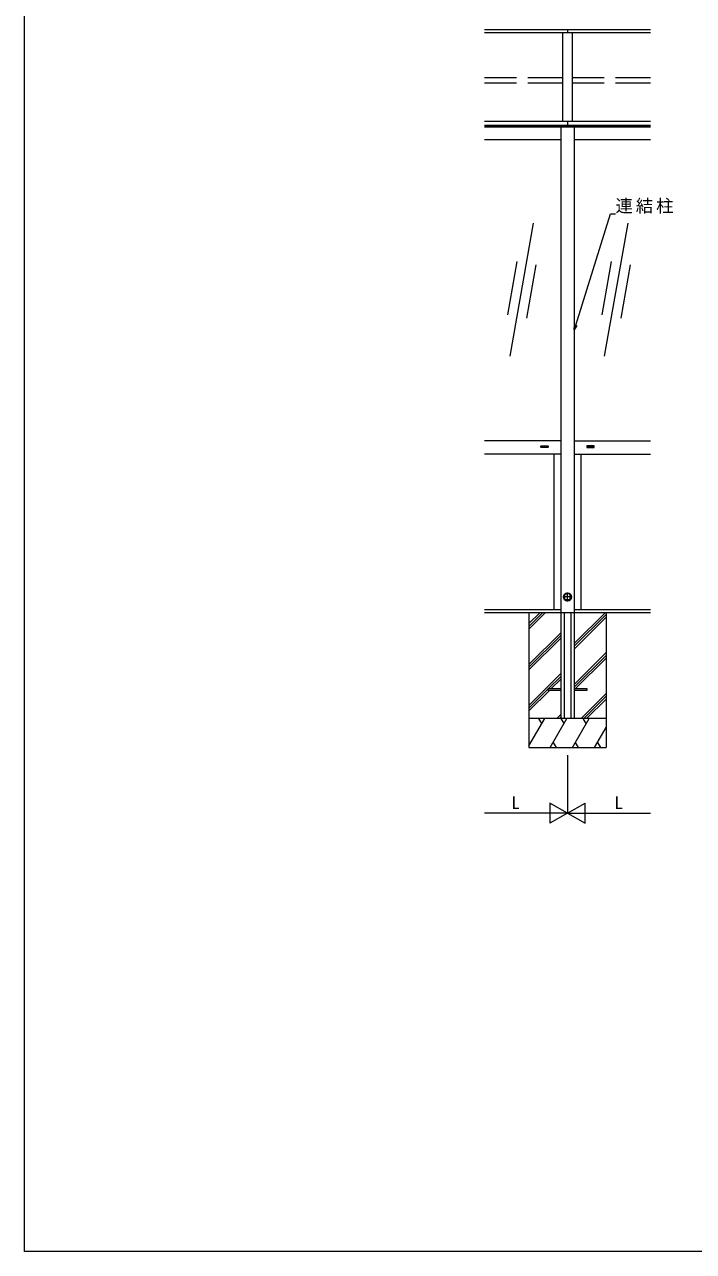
# Model space of a CAD drawing. Units: millimetres, scale not verified. Extents: x -7920 to 7920, y -12800 to 12777.
# Drawn here: x -7920 to -4450, y -12800 to -6438 of the extents above; entities that cross this region are included whole.
import ezdxf
from ezdxf.enums import TextEntityAlignment as Align

# ---------------------------------------------------------------- set-up
doc = ezdxf.new("R2010")
doc.units = ezdxf.units.MM
doc.header["$LTSCALE"] = 60
doc.linetypes.add('USER1', pattern=[4, 3, -1])
doc.linetypes.add('USER2', pattern=[13, 10, -1, 1, -1])
for name, color, linetype, lineweight in [('0-2_YKK_ZWAK', 7, 'Continuous', 18), ('0-3_YKK_A1', 4, 'Continuous', 18), ('0-4_YKK_D', 6, 'Continuous', 18), ('0-5_YKK_Z1', 7, 'Continuous', 18)]:
    doc.layers.add(name, color=color, linetype=linetype, lineweight=lineweight)
doc.styles.add('ＭＳ ゴシック', font='')
doc.styles.get('ＭＳ ゴシック').set_extended_font_data('MS Gothic')

msp = doc.modelspace()

# ---------------------------------------------------------------- linework, layer by layer
at = {"layer": '0-2_YKK_ZWAK'}
for p, q in [((-7920, -12800), (-7920, 12160)), ((7920, -12800), (-7920, -12800))]:
    msp.add_line(p, q, dxfattribs=at)
at = {"layer": '0-3_YKK_A1'}
for p, q in [((-4673.34, -6464.76), (-5533.34, -6464.76)), ((-4673.34, -6480.77), (-5533.34, -6480.77)), ((-5128.34, -6480.77), (-5128.34, -6938.13)), ((-5103.34, -6464.76), (-5103.34, -6480.77)), ((-5078.34, -6480.77), (-5078.34, -6938.13)), ((-5533.34, -6938.13), (-4673.34, -6938.13)), ((-4673.34, -6961), (-5533.34, -6961)), ((-4673.34, -6965), (-5533.34, -6965)), ((-4673.34, -6969), (-5533.34, -6969)), ((-5138.34, -6969), (-5138.34, -10036)), ((-5103.34, -6938.13), (-5103.34, -6961)), ((-5075.84, -6961), (-5075.84, -6969)), ((-5068.34, -6969), (-5068.34, -10036)), ((-5138.34, -7036), (-5533.34, -7036)), ((-4673.34, -7036), (-5068.34, -7036)), ((-5280.74, -7468.18), (-5402.3, -8157.55)), ((-4790.74, -7468.18), (-4912.3, -8157.55)), ((-5366.45, -7666.31), (-5415.07, -7942.06)), ((-5267.97, -7683.68), (-5316.59, -7959.42)), ((-4876.45, -7666.31), (-4925.07, -7942.06)), ((-4777.97, -7683.68), (-4826.59, -7959.42)), ((-5138.34, -8596), (-5533.34, -8596)), ((-5242.34, -8629.8), (-5242.34, -8624)), ((-5241.34, -8623), (-5204.34, -8623)), ((-5238.34, -8630.8), (-5241.34, -8630.8)), ((-5238.34, -8630.8), (-5238.34, -8624.9)), ((-5238.34, -8624.9), (-5207.34, -8624.9)), ((-5207.39, -8625.2), (-5238.29, -8625.2)), ((-5238.29, -8630.7), (-5238.29, -8625.2)), ((-5238.29, -8627.55), (-5223.34, -8627.55)), ((-5238.29, -8628.99), (-5207.39, -8628.99)), ((-5207.39, -8630.7), (-5238.29, -8630.7)), ((-5222.34, -8623), (-5223.34, -8623)), ((-5222.34, -8626.3), (-5223.34, -8626.3)), ((-5223.34, -8628.39), (-5223.34, -8626.3)), ((-5223.34, -8628.39), (-5222.34, -8628.39)), ((-5222.34, -8628.39), (-5222.34, -8626.3)), ((-5222.34, -8627.55), (-5207.39, -8627.55)), ((-5207.39, -8625.2), (-5207.39, -8630.7)), ((-5207.34, -8630.8), (-5207.34, -8624.9)), ((-5204.34, -8630.8), (-5207.34, -8630.8)), ((-5203.34, -8624), (-5203.34, -8629.8)), ((-5068.34, -8596), (-4673.34, -8596)), ((-5003.34, -8624), (-5003.34, -8629.8)), ((-4965.34, -8623), (-5002.34, -8623)), ((-5002.34, -8630.8), (-4999.34, -8630.8)), ((-4999.34, -8630.8), (-4999.34, -8624.9)), ((-4968.34, -8624.9), (-4999.34, -8624.9)), ((-4999.29, -8625.2), (-4968.39, -8625.2)), ((-4999.29, -8625.2), (-4999.29, -8630.7)), ((-4984.34, -8627.55), (-4999.29, -8627.55)), ((-4968.39, -8628.99), (-4999.29, -8628.99)), ((-4999.29, -8630.7), (-4968.39, -8630.7)), ((-4984.34, -8623), (-4983.34, -8623)), ((-4984.34, -8626.3), (-4983.34, -8626.3)), ((-4984.34, -8628.39), (-4984.34, -8626.3)), ((-4983.34, -8628.39), (-4984.34, -8628.39)), ((-4983.34, -8628.39), (-4983.34, -8626.3)), ((-4968.39, -8627.55), (-4983.34, -8627.55)), ((-4968.39, -8630.7), (-4968.39, -8625.2)), ((-4968.34, -8630.8), (-4968.34, -8624.9)), ((-4968.34, -8630.8), (-4965.34, -8630.8)), ((-4964.34, -8629.8), (-4964.34, -8624)), ((-5138.34, -8666), (-5533.34, -8666)), ((-5173.34, -8666), (-5173.34, -9471)), ((-5068.34, -8666), (-4673.34, -8666)), ((-5033.34, -8666), (-5033.34, -9471)), ((-5080.34, -9406), (-5126.34, -9406)), ((-5118.09, -9394.61), (-5118.09, -9417.38)), ((-5088.59, -9417.38), (-5088.59, -9394.61)), ((-5533.34, -9471), (-5138.34, -9471)), ((-5115.81, -9419.68), (-5090.88, -9419.68)), ((-5068.34, -9471), (-4673.34, -9471)), ((-5121.34, -9486), (-5121.34, -10036)), ((-5085.34, -9486), (-5085.34, -10036)), ((-5203.34, -9890.5), (-5203.34, -9881.5)), ((-5203.34, -9881.5), (-5138.34, -9881.5)), ((-5138.34, -9890.5), (-5203.34, -9890.5)), ((-5068.34, -9881.5), (-5003.34, -9881.5)), ((-5003.34, -9890.5), (-5068.34, -9890.5)), ((-5003.34, -9881.5), (-5003.34, -9890.5))]:
    msp.add_line(p, q, dxfattribs=at)
at = {"layer": '0-3_YKK_A1', "linetype": 'USER1'}
for p, q in [((-5128.34, -6713.68), (-5533.34, -6713.68)), ((-5128.34, -6742.32), (-5533.34, -6742.32)), ((-4673.34, -6713.68), (-5078.34, -6713.68)), ((-4673.34, -6742.32), (-5078.34, -6742.32))]:
    msp.add_line(p, q, dxfattribs=at)
at = {"layer": '0-3_YKK_A1', "linetype": 'USER2'}
msp.add_line((-5103.34, -9429.02), (-5103.34, -9382.97), dxfattribs=at)
at = {"layer": '0-3_YKK_A1'}
for radius in [21, 20.67, 19]:
    msp.add_circle((-5103.34, -9406), radius, dxfattribs=at)
for centre, radius, start, end in [((-5241.34, -8624), 1, 90, 180), ((-5241.34, -8629.8), 1, 180, 270), ((-5204.34, -8624), 1, 0, 90), ((-5204.34, -8629.8), 1, 270, 0), ((-5002.34, -8624), 1, 90, 180), ((-5002.34, -8629.8), 1, 180, 270), ((-4965.34, -8624), 1, 0, 90), ((-4965.34, -8629.8), 1, 270, 0), ((-5103.34, -9406), 18.63, 142.33411, 217.66589), ((-5103.34, -9405.98), 18.47, 36.99411, 143.00589), ((-5103.34, -9406), 18.63, 322.33411, 37.66589), ((-5103.34, -9406), 18.51, 217.1554, 227.66433), ((-5103.34, -9406), 18.51, 227.66433, 312.33567), ((-5103.34, -9406), 18.51, 312.33567, 322.8446)]:
    msp.add_arc(centre, radius, start, end, dxfattribs=at)
at = {"layer": '0-4_YKK_D'}
for p, q in [((-5060.75, -7997.04), (-4880.23, -7418.48)), ((-4880.23, -7418.48), (-4854.13, -7418.48)), ((-5068.34, -8021.39), (-5067.27, -7995.01)), ((-5068.34, -8021.39), (-5060.75, -7997.04)), ((-5054.22, -7999.08), (-5068.34, -8021.39)), ((-5103.34, -10226.94), (-5103.34, -10527.94)), ((-5103.34, -10226.94), (-5103.34, -10527.94)), ((-5194.28, -10474.44), (-5194.28, -10579.44)), ((-5103.34, -10526.94), (-5194.28, -10474.44)), ((-5103.34, -10526.94), (-5012.41, -10474.44)), ((-5012.41, -10579.44), (-5012.41, -10474.44)), ((-5208.34, -10526.94), (-5533.34, -10526.94)), ((-5103.34, -10526.94), (-5285.21, -10526.94)), ((-5103.34, -10526.94), (-5194.28, -10579.44)), ((-5103.34, -10526.94), (-4921.48, -10526.94)), ((-5103.34, -10526.94), (-5012.41, -10579.44)), ((-4998.34, -10526.94), (-4673.34, -10526.94))]:
    msp.add_line(p, q, dxfattribs=at)
at = {"layer": '0-5_YKK_Z1'}
for p, q in [((-5533.34, -9486), (-4673.34, -9486)), ((-5303.34, -9486), (-5303.34, -10186)), ((-5303.34, -9572.54), (-5216.8, -9486)), ((-5303.34, -9558.4), (-5230.94, -9486)), ((-5303.34, -9544.26), (-5245.08, -9486)), ((-5068.34, -9647.62), (-4906.71, -9486)), ((-5068.34, -9661.77), (-4903.34, -9496.77)), ((-5068.34, -9675.91), (-4903.34, -9510.91)), ((-4903.34, -9486), (-4903.34, -10186)), ((-5303.34, -9756.39), (-5138.34, -9591.39)), ((-5303.34, -9770.53), (-5138.34, -9605.53)), ((-5303.34, -9784.67), (-5138.34, -9619.67)), ((-5068.34, -9859.75), (-4903.34, -9694.76)), ((-5068.34, -9873.9), (-4903.34, -9708.9)), ((-5061.8, -9881.5), (-4903.34, -9723.04)), ((-5303.34, -9968.52), (-5138.34, -9803.52)), ((-5202.18, -9881.5), (-5138.34, -9817.66)), ((-5188.03, -9881.5), (-5138.34, -9831.81)), ((-5303.34, -9982.66), (-5203.34, -9882.66)), ((-5303.34, -9996.81), (-5197.03, -9890.5)), ((-5032.45, -10036), (-4903.34, -9906.89)), ((-5018.31, -10036), (-4903.34, -9921.03)), ((-5004.17, -10036), (-4903.34, -9935.17)), ((-5303.34, -10178.09), (-5221.3, -10036)), ((-4903.34, -10036), (-5303.34, -10036)), ((-5236.3, -10061.98), (-5251.3, -10036)), ((-5192.44, -10186), (-5105.83, -10036)), ((-5158.69, -10036), (-5138.34, -10015.65)), ((-5144.54, -10036), (-5138.34, -10029.8)), ((-5120.83, -10061.98), (-5135.83, -10036)), ((-5077.87, -10186), (-4991.26, -10036)), ((-5006.26, -10061.98), (-5021.26, -10036)), ((-4962.4, -10186), (-4903.34, -10083.71)), ((-5177.44, -10160.02), (-5162.44, -10186)), ((-5062.87, -10160.02), (-5047.87, -10186)), ((-4947.4, -10160.02), (-4932.4, -10186)), ((-5303.34, -10186), (-4903.34, -10186))]:
    msp.add_line(p, q, dxfattribs=at)

# ---------------------------------------------------------------- texts
at = {"layer": '0-4_YKK_D', "color": 7, "style": 'ＭＳ ゴシック'}
for p in [(-5394.84, -10526.14), (-4859.84, -10526.14)]:
    msp.add_text('L', height=65.98, dxfattribs=at).set_placement(p, align=Align.BOTTOM_LEFT)
at = {"layer": '0-4_YKK_D', "color": 7, "insert": (-4854.13, -7417.88), "char_height": 65.98, "attachment_point": 7, "style": 'ＭＳ ゴシック'}
msp.add_mtext('\\T1.17;連結柱', dxfattribs=at)

doc.saveas('drawing.dxf')
